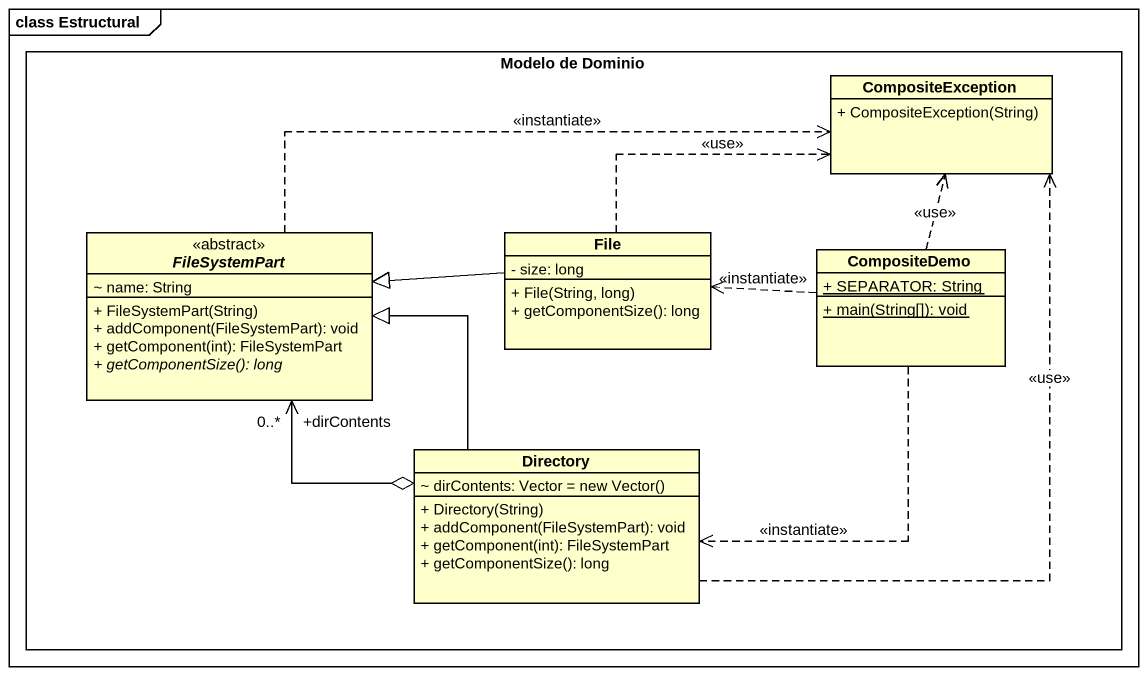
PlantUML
@startuml
mainframe class Estructural
hide circle
hide empty members
skinparam classAttributeIconSize 0
rectangle "Modelo de Dominio" as Modelo_de_Dominio {
  class CompositeException {
    + CompositeException(String)
  }
  abstract class FileSystemPart <<abstract>> {
    ~ name: String
    + FileSystemPart(String)
    + addComponent(FileSystemPart): void
    + getComponent(int): FileSystemPart
    {abstract} + getComponentSize(): long
  }
  class "File" as File_ {
    - size: long
    + File(String, long)
    + getComponentSize(): long
  }
  class CompositeDemo {
    {static} + SEPARATOR: String
    {static} + main(String[]): void
  }
  class Directory {
    {field} ~ dirContents: Vector = new Vector()
    + Directory(String)
    + addComponent(FileSystemPart): void
    + getComponent(int): FileSystemPart
    + getComponentSize(): long
  }
}
FileSystemPart .right.> CompositeException : <<instantiate>>
FileSystemPart "+dirContents\n0..*" <--o Directory
File_ .right.> CompositeException : <<use>>
File_ -left-|> FileSystemPart
CompositeDemo .up.> CompositeException : <<use>>
CompositeDemo .left.> File_ : <<instantiate>>
CompositeDemo ..> Directory : <<instantiate>>
Directory .up.> CompositeException : <<use>>
Directory -up-|> FileSystemPart
@enduml
